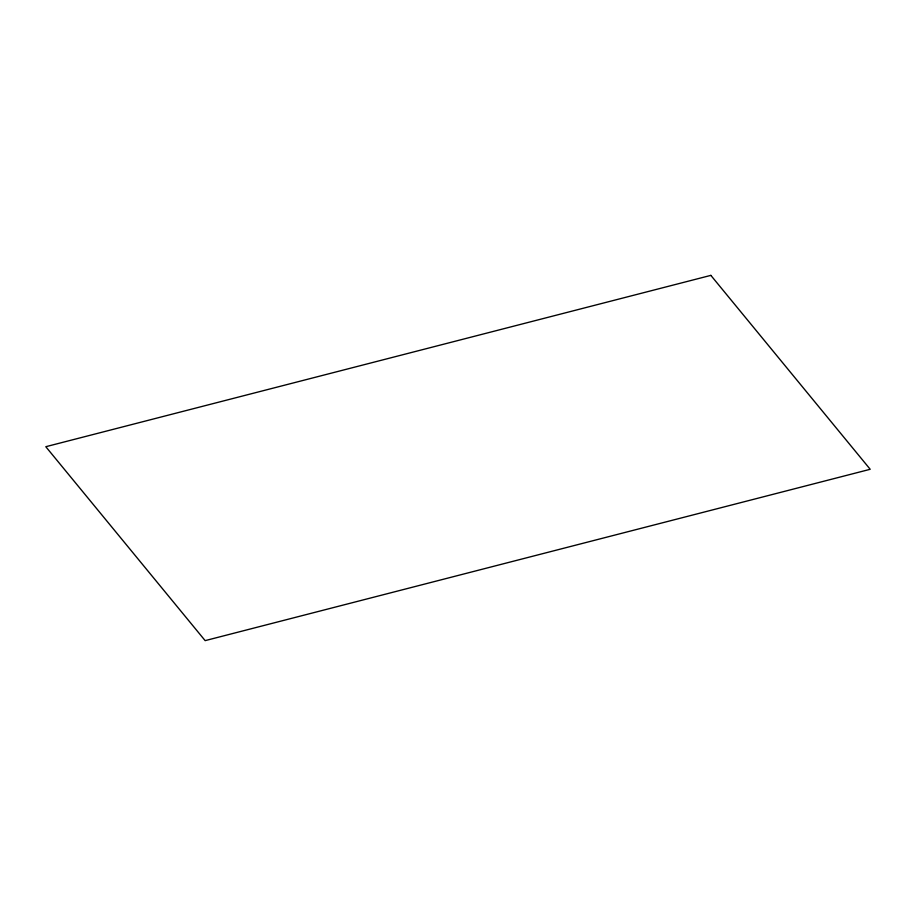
<?xml version="1.0" encoding="UTF-8"?>
<svg xmlns="http://www.w3.org/2000/svg" width="916" height="916" viewBox="0 0 916 916"><rect width="100%" height="100%" fill="white"/><g stroke="black" fill="none" stroke-linecap="round" stroke-linejoin="round"><path stroke-width="1.37" d="M710.85 275.373L45.8 446.71L205.15 640.628L870.2 469.29L710.85 275.373"/></g></svg>
